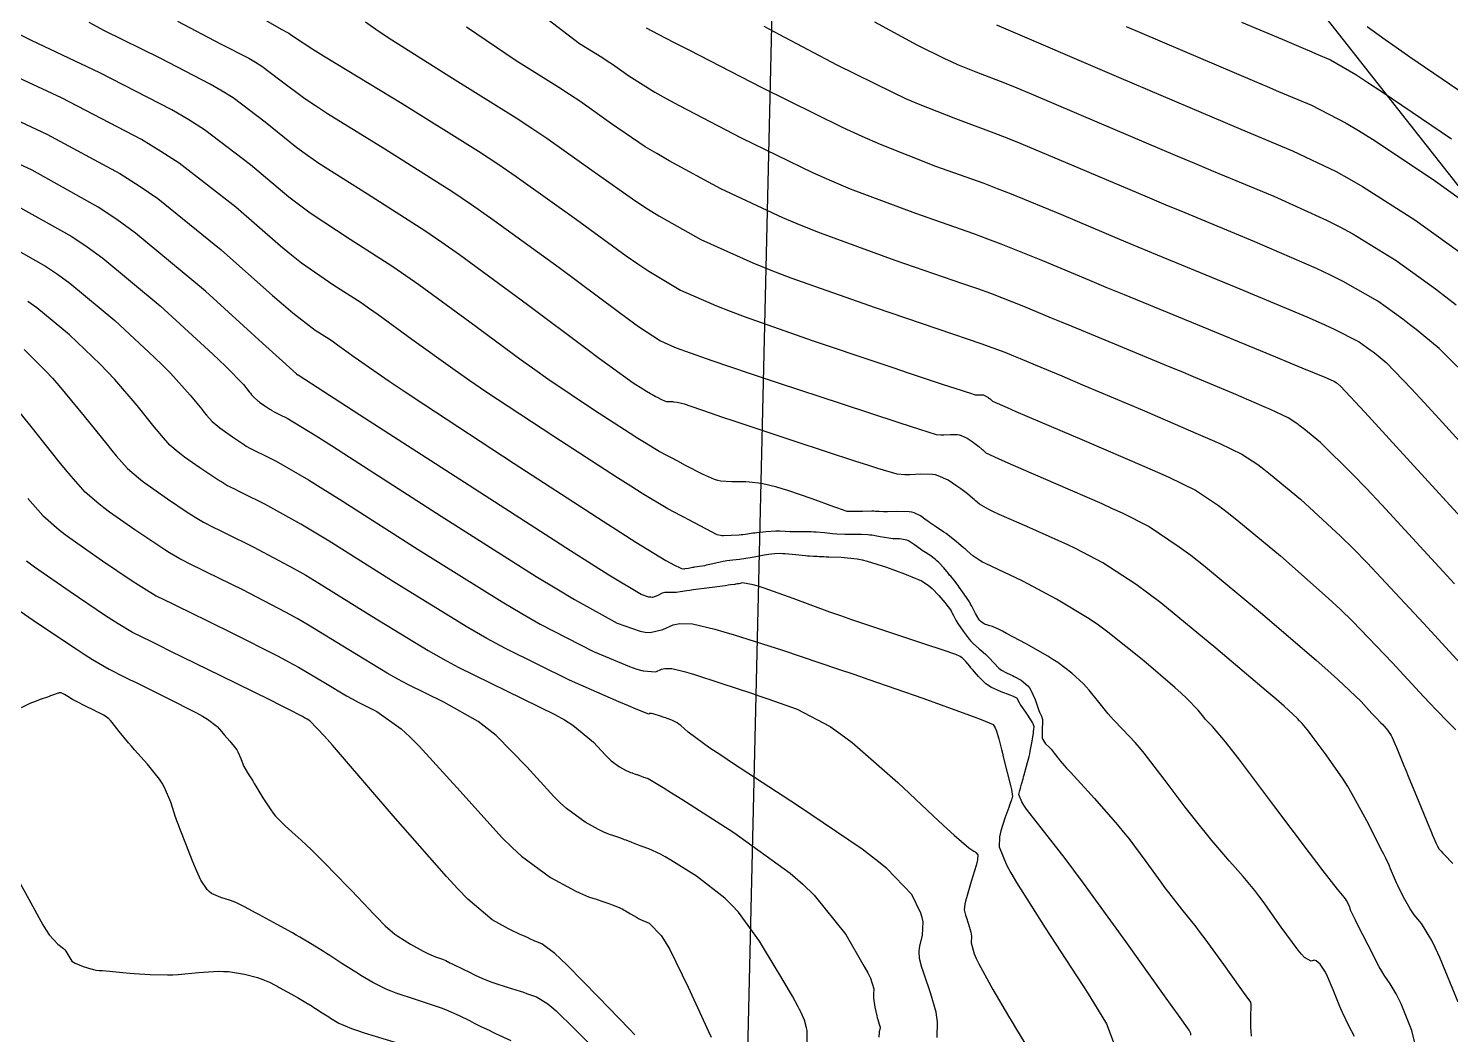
# Model space of a CAD drawing. Header units: metres. Extents: x 837117 to 838479, y 1189012 to 1191015.
# Drawn here: x 837704.5 to 837786.1, y 1189742.1 to 1189799.8 of the extents above; entities that cross this region are included whole.
import ezdxf

# ---------------------------------------------------------------- set-up
doc = ezdxf.new("R2010")
doc.units = ezdxf.units.M
doc.header["$LTSCALE"] = 0.3
for name, color, linetype in [('CORREDORVIA', 70, 'Continuous'), ('COTAS 10', 1, 'Continuous'), ('COTAS INT', 252, 'Continuous'), ('VIA2', 121, 'Continuous')]:
    doc.layers.add(name, color=color, linetype=linetype)

msp = doc.modelspace()

# ---------------------------------------------------------------- linework, layer by layer
at = {"layer": 'CORREDORVIA'}
msp.add_lwpolyline([(837910.676, 1191000.965), (838157.033, 1190996.193), (838237.174, 1190821.339), (838237.001, 1190602.875), (838240.031, 1190437.198), (838223.537, 1190366.272), (838212.196, 1190288.92), (838221.396, 1189997.878), (837954.545, 1189509.173), (837751.159, 1189231.384), (837593.191, 1189234.399), (837744.487, 1189686.609), (837750.277, 1189933.973), (837723.624, 1190051.525), (837726.092, 1190134.48), (837885.383, 1190229.429), (837983.184, 1190344.12), (837817.554, 1190502.187), (837798.033, 1190660.17), (837963.574, 1190795.982)], close=True, dxfattribs=at)
at = {"layer": 'COTAS 10'}
for points in [[(837760.018, 1189800.008), (837767.022, 1189797.004), (837771.882, 1189794.929), (837773.011, 1189794.45), (837774.046, 1189794.013), (837777.004, 1189792.78), (837779.506, 1189791.585), (837780.253, 1189791.173), (837781.024, 1189790.724), (837784.007, 1189788.809), (837787.065, 1189786.617)], [(837784.321, 1189740.383), (837783.852, 1189742.331), (837783.225, 1189743.851), (837783.083, 1189744.164), (837782.954, 1189744.43), (837782.605, 1189745.002), (837782.251, 1189745.503), (837782.12, 1189745.725), (837781.976, 1189745.982), (837781.334, 1189747.212), (837780.736, 1189748.406), (837780.619, 1189748.642), (837780.524, 1189748.836), (837780.353, 1189749.191), (837780.313, 1189749.295), (837780.3, 1189749.33), (837780.287, 1189749.368), (837780.23, 1189749.527), (837780.094, 1189749.772), (837780.03, 1189749.864), (837779.955, 1189749.966), (837779.589, 1189750.423), (837778.762, 1189751.479), (837778.395, 1189751.959), (837777.969, 1189752.521), (837775.933, 1189755.23), (837773.918, 1189757.896), (837773.506, 1189758.43), (837773.156, 1189758.877), (837772.417, 1189759.754), (837772.09, 1189760.081), (837772.001, 1189760.181), (837771.912, 1189760.284), (837771.596, 1189760.688), (837770.927, 1189761.385), (837770.616, 1189761.673), (837770.251, 1189762.002), (837768.48, 1189763.533), (837766.419, 1189765.17), (837765.872, 1189765.565), (837765.334, 1189765.936), (837763.475, 1189767.069), (837761.869, 1189767.918), (837761.49, 1189768.111), (837761.14, 1189768.285), (837760.116, 1189768.761), (837759.386, 1189769.098), (837759.221, 1189769.185), (837759.072, 1189769.269), (837758.669, 1189769.55), (837758.341, 1189769.835), (837758.239, 1189769.922), (837758.132, 1189770.013), (837757.706, 1189770.369), (837757.255, 1189770.727), (837757.133, 1189770.818), (837757.012, 1189770.907), (837756.583, 1189771.198), (837756.186, 1189771.459), (837756.085, 1189771.529), (837755.989, 1189771.597), (837755.673, 1189771.834), (837755.297, 1189772.012), (837755.163, 1189772.044), (837755.016, 1189772.068), (837754.375, 1189772.088), (837753.769, 1189772.069), (837753.644, 1189772.067), (837753.537, 1189772.067), (837753.305, 1189772.08), (837753.09, 1189772.097), (837752.994, 1189772.099), (837752.882, 1189772.1), (837752.345, 1189772.097), (837751.828, 1189772.088), (837751.729, 1189772.087), (837751.648, 1189772.086), (837751.516, 1189772.084), (837751.502, 1189772.085), (837751.496, 1189772.085), (837751.49, 1189772.086), (837751.459, 1189772.089), (837751.128, 1189772.203), (837750.932, 1189772.274), (837750.692, 1189772.361), (837749.447, 1189772.816), (837748.066, 1189773.293), (837747.739, 1189773.394), (837747.436, 1189773.482), (837746.543, 1189773.687), (837745.835, 1189773.773), (837745.649, 1189773.785), (837745.467, 1189773.793), (837744.844, 1189773.782), (837744.223, 1189773.824), (837744.042, 1189773.865), (837743.857, 1189773.919), (837743.158, 1189774.221), (837742.193, 1189774.736), (837741.743, 1189774.976), (837741.346, 1189775.187), (837741.232, 1189775.247), (837741.116, 1189775.308), (837740.68, 1189775.537), (837739.83, 1189776.045), (837739.453, 1189776.282), (837739.014, 1189776.562), (837736.914, 1189777.918), (837734.303, 1189779.682), (837733.541, 1189780.218), (837732.763, 1189780.774), (837729.812, 1189782.953), (837726.899, 1189785.086), (837726.144, 1189785.613), (837725.411, 1189786.113), (837722.953, 1189787.689), (837720.67, 1189789.196), (837720.049, 1189789.653), (837719.432, 1189790.126), (837717.242, 1189791.978), (837714.602, 1189793.98), (837713.702, 1189794.547), (837712.727, 1189795.121), (837708.596, 1189797.242), (837704.679, 1189799.105), (837703.841, 1189799.516)], [(837786.293, 1189767.939), (837782.116, 1189772.478), (837781.224, 1189773.424), (837780.448, 1189774.234), (837778.604, 1189776.039), (837777.656, 1189776.821), (837777.445, 1189776.986), (837777.256, 1189777.129), (837776.759, 1189777.464), (837776.062, 1189777.792), (837775.747, 1189777.932), (837775.379, 1189778.094), (837773.611, 1189778.853), (837771.318, 1189779.819), (837770.62, 1189780.11), (837769.894, 1189780.412), (837767.043, 1189781.587), (837764.363, 1189782.691), (837763.745, 1189782.948), (837763.18, 1189783.183), (837761.587, 1189783.855), (837759.701, 1189784.583), (837758.951, 1189784.853), (837758.103, 1189785.153), (837754.219, 1189786.487), (837749.931, 1189788.047), (837748.828, 1189788.491), (837747.762, 1189788.94), (837744.219, 1189790.602), (837741.246, 1189792.204), (837740.54, 1189792.615), (837739.884, 1189793.011), (837737.94, 1189794.324), (837736.12, 1189795.62), (837735.543, 1189796.006), (837734.934, 1189796.404), (837732.47, 1189797.94), (837729.627, 1189799.872)], [(837703.051, 1189787.531), (837705.488, 1189786.163), (837706.179, 1189785.697), (837706.877, 1189785.192), (837709.46, 1189783.051), (837711.723, 1189780.941), (837712.221, 1189780.455), (837712.662, 1189780.013), (837713.789, 1189778.77), (837714.446, 1189777.951), (837714.59, 1189777.775), (837714.719, 1189777.622), (837715.048, 1189777.249), (837715.361, 1189776.976), (837715.479, 1189776.884), (837715.611, 1189776.785), (837716.202, 1189776.37), (837716.776, 1189775.986), (837716.897, 1189775.907), (837717.001, 1189775.84), (837717.242, 1189775.696), (837717.548, 1189775.545), (837717.693, 1189775.473), (837717.865, 1189775.389), (837718.706, 1189774.976), (837720.573, 1189773.897), (837721.391, 1189773.392), (837722.34, 1189772.798), (837726.858, 1189769.909), (837731.667, 1189766.9), (837732.8, 1189766.23), (837733.847, 1189765.631), (837736.909, 1189764.055), (837738.978, 1189763.2), (837739.399, 1189763.054), (837739.753, 1189762.948), (837740.485, 1189762.893), (837740.81, 1189763.045), (837740.909, 1189763.069), (837741.012, 1189763.084), (837741.414, 1189763.075), (837742.105, 1189762.91), (837742.389, 1189762.829), (837742.714, 1189762.731), (837744.222, 1189762.248), (837745.971, 1189761.662), (837746.447, 1189761.5), (837746.92, 1189761.337), (837748.6, 1189760.75), (837750.492, 1189759.748), (837751.099, 1189759.324), (837751.741, 1189758.836), (837754.359, 1189756.546), (837756.72, 1189754.326), (837757.2, 1189753.884), (837757.606, 1189753.516), (837758.444, 1189752.806), (837758.734, 1189752.609), (837758.794, 1189752.563), (837758.846, 1189752.522), (837758.958, 1189752.406), (837758.933, 1189752.113), (837758.897, 1189751.961), (837758.85, 1189751.778), (837758.577, 1189750.859), (837758.299, 1189749.928), (837758.248, 1189749.737), (837758.209, 1189749.576), (837758.164, 1189749.235), (837758.223, 1189749.02), (837758.249, 1189748.938), (837758.279, 1189748.845), (837758.424, 1189748.427), (837758.553, 1189747.969), (837758.574, 1189747.851), (837758.587, 1189747.737), (837758.579, 1189747.355), (837758.737, 1189746.728), (837758.856, 1189746.458), (837759.006, 1189746.147), (837759.818, 1189744.675), (837760.719, 1189743.141), (837760.926, 1189742.791), (837761.114, 1189742.472), (837761.64, 1189741.588)], [(837739.289, 1189742.078), (837738.95, 1189742.427), (837737.206, 1189744.236), (837735.4, 1189746.067), (837735.021, 1189746.429), (837734.695, 1189746.729), (837733.956, 1189747.289), (837733.615, 1189747.423), (837733.539, 1189747.455), (837733.473, 1189747.483), (837733.302, 1189747.563), (837733.134, 1189747.647), (837733.07, 1189747.677), (837732.997, 1189747.71), (837732.67, 1189747.855), (837732.199, 1189748.079), (837732.036, 1189748.162), (837731.858, 1189748.254), (837731.099, 1189748.662), (837729.712, 1189749.861), (837729.139, 1189750.452), (837728.483, 1189751.155), (837725.433, 1189754.629), (837722.519, 1189758.026), (837721.949, 1189758.68), (837721.482, 1189759.21), (837720.653, 1189760.09), (837720.491, 1189760.169), (837720.445, 1189760.194), (837720.399, 1189760.22), (837720.226, 1189760.326), (837719.399, 1189760.754), (837718.94, 1189760.983), (837718.382, 1189761.26), (837715.536, 1189762.662), (837712.634, 1189764.087), (837712.04, 1189764.379), (837711.538, 1189764.626), (837710.482, 1189765.147), (837709.651, 1189765.643), (837709.29, 1189765.875), (837708.873, 1189766.148), (837706.894, 1189767.472), (837704.855, 1189768.905), (837704.399, 1189769.246)]]:
    msp.add_lwpolyline(points, dxfattribs=at)
at = {"layer": 'COTAS INT'}
for points in [[(837786.508, 1189743.938), (837785.449, 1189746.507), (837785.209, 1189747.036), (837784.992, 1189747.486), (837784.401, 1189748.452), (837783.973, 1189748.96), (837783.86, 1189749.121), (837783.748, 1189749.291), (837783.361, 1189749.978), (837783.037, 1189750.638), (837782.964, 1189750.79), (837782.899, 1189750.93), (837782.728, 1189751.327), (837782.625, 1189751.589), (837782.604, 1189751.644), (837782.586, 1189751.691), (837782.545, 1189751.798), (837782.35, 1189752.197), (837782.234, 1189752.428), (837782.091, 1189752.711), (837781.352, 1189754.169), (837780.426, 1189755.871), (837780.165, 1189756.308), (837779.903, 1189756.73), (837778.939, 1189758.131), (837778.134, 1189759.199), (837777.971, 1189759.411), (837777.834, 1189759.587), (837777.558, 1189759.921), (837777.453, 1189760.026), (837777.424, 1189760.058), (837777.396, 1189760.091), (837777.293, 1189760.221), (837776.514, 1189760.924), (837776.058, 1189761.317), (837775.498, 1189761.798), (837772.609, 1189764.253), (837769.446, 1189766.841), (837768.712, 1189767.404), (837768.041, 1189767.902), (837766.132, 1189769.148), (837764.546, 1189769.962), (837764.079, 1189770.187), (837763.599, 1189770.412), (837761.764, 1189771.226), (837760.181, 1189771.918), (837759.861, 1189772.066), (837759.592, 1189772.195), (837759.046, 1189772.506), (837758.81, 1189772.711), (837758.737, 1189772.773), (837758.661, 1189772.838), (837758.355, 1189773.094), (837757.986, 1189773.379), (837757.87, 1189773.463), (837757.748, 1189773.549), (837757.253, 1189773.876), (837756.687, 1189774.139), (837756.519, 1189774.183), (837756.346, 1189774.216), (837755.681, 1189774.233), (837755.05, 1189774.195), (837754.9, 1189774.193), (837754.759, 1189774.195), (837754.337, 1189774.232), (837753.222, 1189774.556), (837752.645, 1189774.739), (837751.951, 1189774.963), (837748.474, 1189776.106), (837744.982, 1189777.268), (837744.278, 1189777.503), (837743.689, 1189777.701), (837742.512, 1189778.104), (837742.127, 1189778.238), (837742.037, 1189778.266), (837741.954, 1189778.29), (837741.714, 1189778.346), (837741.529, 1189778.368), (837741.48, 1189778.372), (837741.432, 1189778.374), (837741.269, 1189778.371), (837741.106, 1189778.382), (837741.059, 1189778.393), (837741.011, 1189778.407), (837740.827, 1189778.486), (837740.575, 1189778.621), (837740.457, 1189778.684), (837740.353, 1189778.739), (837740.323, 1189778.755), (837740.292, 1189778.771), (837740.178, 1189778.831), (837739.956, 1189778.964), (837739.857, 1189779.026), (837739.742, 1189779.099), (837739.192, 1189779.455), (837737.863, 1189780.404), (837737.257, 1189780.851), (837736.548, 1189781.379), (837733.127, 1189783.95), (837729.23, 1189786.804), (837728.22, 1189787.509), (837727.239, 1189788.178), (837723.95, 1189790.286), (837721.168, 1189792.056), (837720.508, 1189792.512), (837719.895, 1189792.952), (837718.08, 1189794.416), (837716.243, 1189795.81), (837715.616, 1189796.205), (837714.938, 1189796.604), (837712.062, 1189798.08), (837708.87, 1189799.661), (837707.993, 1189800.126)], [(837713.061, 1189800.216), (837715.528, 1189798.919), (837717.148, 1189798.087), (837717.53, 1189797.862), (837717.884, 1189797.639), (837718.919, 1189796.855), (837720.358, 1189795.778), (837720.967, 1189795.371), (837721.666, 1189794.916), (837724.948, 1189792.884), (837728.838, 1189790.416), (837729.921, 1189789.688), (837731.007, 1189788.94), (837734.948, 1189786.077), (837738.244, 1189783.614), (837738.924, 1189783.118), (837739.502, 1189782.703), (837740.747, 1189781.876), (837741.556, 1189781.52), (837741.859, 1189781.402), (837742.197, 1189781.275), (837743.705, 1189780.747), (837745.894, 1189780.012), (837747.499, 1189779.477), (837751.107, 1189778.277), (837754.418, 1189777.185), (837755.068, 1189776.973), (837755.603, 1189776.801), (837756.571, 1189776.507), (837756.827, 1189776.485), (837756.912, 1189776.484), (837757.003, 1189776.485), (837757.385, 1189776.508), (837757.787, 1189776.498), (837757.892, 1189776.478), (837757.994, 1189776.451), (837758.337, 1189776.292), (837758.636, 1189776.094), (837758.71, 1189776.042), (837758.781, 1189775.991), (837759.004, 1189775.818), (837759.189, 1189775.663), (837759.235, 1189775.624), (837759.28, 1189775.586), (837759.422, 1189775.462), (837760.112, 1189775.121), (837760.502, 1189774.947), (837760.977, 1189774.737), (837763.411, 1189773.692), (837766.057, 1189772.539), (837766.667, 1189772.263), (837767.223, 1189772.005), (837768.788, 1189771.227), (837770.508, 1189770.071), (837771.161, 1189769.575), (837771.892, 1189769.002), (837775.171, 1189766.3), (837778.356, 1189763.568), (837779.027, 1189762.977), (837779.607, 1189762.458), (837780.937, 1189761.182), (837781.554, 1189760.509), (837781.683, 1189760.37), (837781.795, 1189760.252), (837782.047, 1189759.995), (837782.191, 1189759.851), (837782.234, 1189759.805), (837782.279, 1189759.755), (837782.452, 1189759.549), (837782.65, 1189759.238), (837782.711, 1189759.122), (837782.774, 1189758.993), (837783.022, 1189758.421), (837783.369, 1189757.563), (837783.495, 1189757.255), (837783.633, 1189756.916), (837784.239, 1189755.435), (837784.811, 1189754.046), (837784.929, 1189753.765), (837785.028, 1189753.529), (837785.238, 1189753.051), (837785.314, 1189752.9), (837785.329, 1189752.869), (837785.342, 1189752.844), (837785.365, 1189752.795), (837785.372, 1189752.778), (837785.375, 1189752.772), (837785.378, 1189752.767), (837785.389, 1189752.743), (837785.521, 1189752.599), (837785.599, 1189752.517), (837785.696, 1189752.416), (837786.197, 1189751.901)], [(837717.251, 1189800.772), (837718.995, 1189799.757), (837719.359, 1189799.57), (837719.445, 1189799.519), (837719.524, 1189799.469), (837719.757, 1189799.293), (837720.822, 1189798.603), (837721.426, 1189798.23), (837722.163, 1189797.777), (837725.945, 1189795.481), (837730.311, 1189792.75), (837731.418, 1189792.022), (837732.48, 1189791.307), (837735.945, 1189788.826), (837738.791, 1189786.746), (837739.462, 1189786.284), (837740.083, 1189785.87), (837741.904, 1189784.785), (837743.968, 1189783.878), (837744.742, 1189783.576), (837745.604, 1189783.253), (837749.45, 1189781.904), (837753.281, 1189780.613), (837754.133, 1189780.326), (837754.896, 1189780.07), (837756.901, 1189779.4), (837758.054, 1189779.019), (837758.281, 1189778.945), (837758.467, 1189778.885), (837758.805, 1189778.783), (837758.894, 1189778.775), (837758.924, 1189778.774), (837758.955, 1189778.775), (837759.088, 1189778.783), (837759.229, 1189778.779), (837759.265, 1189778.772), (837759.301, 1189778.763), (837759.42, 1189778.708), (837759.525, 1189778.639), (837759.55, 1189778.62), (837759.575, 1189778.603), (837759.653, 1189778.542), (837759.717, 1189778.488), (837759.749, 1189778.462), (837759.799, 1189778.418), (837760.632, 1189778.048), (837761.142, 1189777.828), (837761.773, 1189777.557), (837765.058, 1189776.157), (837768.516, 1189774.667), (837769.255, 1189774.339), (837769.901, 1189774.048), (837771.445, 1189773.306), (837772.757, 1189772.424), (837773.256, 1189772.045), (837773.813, 1189771.608), (837776.316, 1189769.546), (837779.054, 1189767.123), (837779.76, 1189766.459), (837780.443, 1189765.798), (837782.723, 1189763.435), (837784.514, 1189761.48), (837784.89, 1189761.076), (837785.213, 1189760.732), (837785.946, 1189759.985), (837786.365, 1189759.568)], [(837723.842, 1189800.167), (837724.557, 1189799.665), (837725.347, 1189799.132), (837728.823, 1189796.943), (837732.48, 1189794.663), (837733.384, 1189794.072), (837734.241, 1189793.499), (837736.943, 1189791.575), (837739.338, 1189789.879), (837740.001, 1189789.449), (837740.664, 1189789.037), (837743.061, 1189787.694), (837746.053, 1189786.345), (837747.092, 1189785.93), (837748.222, 1189785.497), (837753.061, 1189783.781), (837757.509, 1189782.273), (837758.391, 1189781.971), (837759.123, 1189781.719), (837760.504, 1189781.224), (837761.009, 1189781.01), (837761.189, 1189780.936), (837761.385, 1189780.854), (837762.236, 1189780.504), (837763.762, 1189779.867), (837764.384, 1189779.604), (837765.093, 1189779.305), (837768.374, 1189777.913), (837771.592, 1189776.531), (837772.261, 1189776.238), (837772.834, 1189775.983), (837774.102, 1189775.385), (837775.006, 1189774.777), (837775.35, 1189774.516), (837775.735, 1189774.215), (837777.46, 1189772.793), (837779.751, 1189770.679), (837780.492, 1189769.941), (837781.279, 1189769.138), (837784.508, 1189765.687), (837787.474, 1189762.45)], [(837733.908, 1189800.612), (837736.116, 1189798.938), (837737.387, 1189798.145), (837737.701, 1189797.94), (837737.999, 1189797.741), (837738.938, 1189797.073), (837740.431, 1189796.144), (837741.078, 1189795.781), (837741.827, 1189795.372), (837745.376, 1189793.511), (837749.471, 1189791.534), (837750.564, 1189791.052), (837751.64, 1189790.598), (837755.376, 1189789.192), (837758.698, 1189788.034), (837759.512, 1189787.735), (837760.28, 1189787.447), (837762.671, 1189786.486), (837765.351, 1189785.356), (837766.301, 1189784.96), (837767.342, 1189784.528), (837771.851, 1189782.671), (837776.026, 1189780.957), (837776.855, 1189780.616), (837777.543, 1189780.333), (837778.848, 1189779.793), (837779.167, 1189779.656), (837779.233, 1189779.627), (837779.29, 1189779.602), (837779.416, 1189779.543), (837779.505, 1189779.482), (837779.539, 1189779.457), (837779.577, 1189779.427), (837779.748, 1189779.286), (837781.146, 1189777.79), (837781.957, 1189776.906), (837782.952, 1189775.818), (837788.079, 1189770.192)], [(837753.026, 1189800.179), (837755.452, 1189798.848), (837757.043, 1189798.063), (837757.424, 1189797.888), (837757.779, 1189797.729), (837758.848, 1189797.308), (837760.482, 1189796.674), (837761.192, 1189796.382), (837762.015, 1189796.039), (837765.921, 1189794.381), (837770.275, 1189792.525), (837771.381, 1189792.058), (837772.444, 1189791.612), (837775.921, 1189790.168), (837778.942, 1189788.805), (837779.717, 1189788.409), (837780.466, 1189788.005), (837782.947, 1189786.478), (837785.196, 1189784.866), (837785.798, 1189784.408), (837786.391, 1189783.945)], [(837774.082, 1189800.162), (837776.409, 1189799.171), (837777.754, 1189798.597), (837778.066, 1189798.465), (837778.353, 1189798.344), (837779.171, 1189798.002), (837780.633, 1189797.145), (837781.325, 1189796.699), (837782.141, 1189796.162), (837786.127, 1189793.47)], [(837739.935, 1189799.821), (837740.978, 1189799.276), (837741.617, 1189798.946), (837742.409, 1189798.539), (837746.534, 1189796.42), (837751.18, 1189794.129), (837752.3, 1189793.613), (837753.349, 1189793.148), (837756.534, 1189791.897), (837759.292, 1189790.914), (837760.072, 1189790.618), (837760.858, 1189790.311), (837763.754, 1189789.118), (837767.076, 1189787.711), (837768.131, 1189787.27), (837769.245, 1189786.806), (837773.754, 1189784.946), (837777.815, 1189783.245), (837778.645, 1189782.883), (837779.348, 1189782.567), (837780.827, 1189781.818), (837781.458, 1189781.365), (837781.627, 1189781.237), (837781.793, 1189781.107), (837782.373, 1189780.626), (837783.831, 1189779.118), (837784.551, 1189778.341), (837785.408, 1189777.408), (837789.647, 1189772.738)], [(837787.47, 1189779.398), (837785.415, 1189781.428), (837784.092, 1189782.526), (837783.713, 1189782.823), (837783.327, 1189783.116), (837781.887, 1189784.148), (837779.907, 1189785.286), (837779.181, 1189785.646), (837778.378, 1189786.025), (837774.837, 1189787.557), (837770.844, 1189789.209), (837769.756, 1189789.664), (837768.676, 1189790.118), (837764.837, 1189791.749), (837761.437, 1189793.175), (837760.632, 1189793.5), (837759.887, 1189793.794), (837757.691, 1189794.603), (837755.547, 1189795.448), (837754.834, 1189795.764), (837754.07, 1189796.117), (837750.882, 1189797.691), (837747.559, 1189799.438), (837746.709, 1189799.899)], [(837767.464, 1189799.905), (837768.351, 1189799.527), (837771.716, 1189798.088), (837774.818, 1189796.763), (837775.539, 1189796.457), (837776.2, 1189796.178), (837778.088, 1189795.391), (837780.069, 1189794.365), (837780.789, 1189793.936), (837781.583, 1189793.443), (837785.067, 1189791.139), (837788.935, 1189788.367)], [(837781.285, 1189799.905), (837782.312, 1189799.161), (837782.948, 1189798.718), (837783.736, 1189798.172), (837787.851, 1189795.346)], [(837780.548, 1189741.987), (837780.237, 1189742.591), (837779.875, 1189743.351), (837779.776, 1189743.572), (837779.678, 1189743.798), (837779.33, 1189744.65), (837779.008, 1189745.412), (837778.926, 1189745.582), (837778.847, 1189745.733), (837778.59, 1189746.127), (837778.365, 1189746.322), (837778.307, 1189746.346), (837778.251, 1189746.359), (837778.064, 1189746.298), (837777.695, 1189746.511), (837777.525, 1189746.695), (837777.324, 1189746.934), (837776.353, 1189748.251), (837775.309, 1189749.713), (837775.062, 1189750.043), (837774.835, 1189750.342), (837774.166, 1189751.151), (837773.559, 1189751.834), (837773.37, 1189752.051), (837773.171, 1189752.282), (837772.377, 1189753.22), (837771.436, 1189754.379), (837771.145, 1189754.749), (837770.841, 1189755.14), (837769.633, 1189756.731), (837768.484, 1189758.222), (837768.217, 1189758.55), (837767.973, 1189758.841), (837767.275, 1189759.588), (837766.728, 1189760.136), (837766.578, 1189760.303), (837766.429, 1189760.476), (837765.898, 1189761.154), (837765.34, 1189761.846), (837765.175, 1189762.028), (837765.005, 1189762.205), (837764.351, 1189762.812), (837763.533, 1189763.423), (837763.259, 1189763.603), (837762.964, 1189763.788), (837761.729, 1189764.497), (837760.599, 1189765.1), (837760.371, 1189765.218), (837760.18, 1189765.315), (837759.794, 1189765.491), (837759.635, 1189765.536), (837759.587, 1189765.551), (837759.536, 1189765.567), (837759.338, 1189765.634), (837759.131, 1189765.772), (837759.075, 1189765.834), (837759.02, 1189765.905), (837758.825, 1189766.244), (837758.61, 1189766.659), (837758.542, 1189766.778), (837758.469, 1189766.898), (837758.176, 1189767.346), (837757.891, 1189767.75), (837757.823, 1189767.842), (837757.761, 1189767.926), (837757.577, 1189768.16), (837757.398, 1189768.374), (837757.338, 1189768.446), (837757.274, 1189768.524), (837757.004, 1189768.85), (837756.699, 1189769.182), (837756.612, 1189769.263), (837756.523, 1189769.339), (837756.194, 1189769.576), (837755.856, 1189769.795), (837755.762, 1189769.86), (837755.668, 1189769.927), (837755.326, 1189770.185), (837754.984, 1189770.401), (837754.89, 1189770.441), (837754.796, 1189770.472), (837754.458, 1189770.514), (837754.086, 1189770.524), (837753.969, 1189770.536), (837753.847, 1189770.551), (837753.36, 1189770.636), (837752.876, 1189770.722), (837752.756, 1189770.738), (837752.643, 1189770.751), (837752.282, 1189770.768), (837751.94, 1189770.766), (837751.837, 1189770.767), (837751.73, 1189770.768), (837751.317, 1189770.776), (837750.875, 1189770.795), (837750.625, 1189770.813), (837750.162, 1189770.859), (837749.681, 1189770.901), (837749.543, 1189770.908), (837749.404, 1189770.914), (837748.884, 1189770.921), (837748.412, 1189770.923), (837748.302, 1189770.925), (837748.201, 1189770.928), (837747.913, 1189770.947), (837747.607, 1189770.958), (837747.495, 1189770.955), (837747.371, 1189770.951), (837746.824, 1189770.916), (837746.28, 1189770.867), (837746.157, 1189770.854), (837746.047, 1189770.841), (837745.75, 1189770.797), (837745.473, 1189770.757), (837745.375, 1189770.747), (837745.269, 1189770.737), (837744.809, 1189770.707), (837744.371, 1189770.696), (837744.279, 1189770.699), (837744.199, 1189770.704), (837744.014, 1189770.743), (837743.029, 1189771.268), (837742.339, 1189771.634), (837742.141, 1189771.739), (837741.939, 1189771.846), (837741.182, 1189772.244), (837739.705, 1189773.126), (837739.049, 1189773.539), (837738.286, 1189774.024), (837734.637, 1189776.382), (837730.743, 1189778.961), (837729.826, 1189779.584), (837728.978, 1189780.169), (837726.497, 1189781.955), (837724.568, 1189783.368), (837724.068, 1189783.717), (837723.583, 1189784.048), (837721.955, 1189785.091), (837720.172, 1189786.336), (837719.59, 1189786.794), (837718.969, 1189787.301), (837716.404, 1189789.54), (837713.157, 1189792.058), (837712.106, 1189792.741), (837710.989, 1189793.417), (837706.404, 1189795.807), (837702.321, 1189797.714)], [(837701.909, 1189795.435), (837705.566, 1189793.738), (837709.751, 1189791.479), (837710.849, 1189790.776), (837711.92, 1189790.04), (837715.566, 1189787.102), (837718.505, 1189784.475), (837719.131, 1189783.935), (837719.675, 1189783.476), (837720.958, 1189782.494), (837721.755, 1189781.982), (837721.993, 1189781.82), (837722.237, 1189781.649), (837723.182, 1189780.958), (837725.193, 1189779.564), (837726.11, 1189778.951), (837727.183, 1189778.239), (837732.359, 1189774.846), (837737.461, 1189771.537), (837738.487, 1189770.878), (837739.346, 1189770.33), (837741.053, 1189769.281), (837741.566, 1189769.016), (837741.673, 1189768.962), (837741.764, 1189768.917), (837741.965, 1189768.827), (837742.087, 1189768.809), (837742.129, 1189768.809), (837742.175, 1189768.812), (837742.367, 1189768.844), (837742.593, 1189768.889), (837742.66, 1189768.901), (837742.728, 1189768.912), (837742.988, 1189768.949), (837743.296, 1189769), (837743.394, 1189769.02), (837743.498, 1189769.042), (837743.92, 1189769.142), (837744.35, 1189769.239), (837744.458, 1189769.259), (837744.563, 1189769.276), (837744.902, 1189769.311), (837745.277, 1189769.35), (837745.405, 1189769.368), (837745.542, 1189769.39), (837746.121, 1189769.496), (837746.693, 1189769.603), (837746.826, 1189769.626), (837746.948, 1189769.645), (837747.294, 1189769.688), (837747.645, 1189769.691), (837747.77, 1189769.685), (837747.907, 1189769.677), (837748.502, 1189769.622), (837749.07, 1189769.563), (837749.19, 1189769.552), (837749.294, 1189769.543), (837749.535, 1189769.53), (837749.669, 1189769.528), (837749.704, 1189769.527), (837749.74, 1189769.525), (837749.863, 1189769.514), (837750.129, 1189769.499), (837750.254, 1189769.494), (837750.401, 1189769.489), (837751.118, 1189769.468), (837752.042, 1189769.366), (837752.32, 1189769.31), (837752.606, 1189769.242), (837753.72, 1189768.892), (837754.742, 1189768.51), (837754.971, 1189768.421), (837755.176, 1189768.339), (837755.722, 1189768.103), (837756.114, 1189767.859), (837756.223, 1189767.773), (837756.331, 1189767.678), (837756.722, 1189767.269), (837757.053, 1189766.873), (837757.123, 1189766.786), (837757.184, 1189766.71), (837757.329, 1189766.521), (837757.416, 1189766.384), (837757.44, 1189766.341), (837757.465, 1189766.296), (837757.555, 1189766.115), (837757.696, 1189765.86), (837757.753, 1189765.769), (837757.816, 1189765.668), (837758.11, 1189765.228), (837758.46, 1189764.768), (837758.56, 1189764.654), (837758.661, 1189764.546), (837759.034, 1189764.205), (837759.397, 1189763.897), (837759.49, 1189763.809), (837759.58, 1189763.721), (837759.882, 1189763.395), (837760.158, 1189763.11), (837760.233, 1189763.048), (837760.307, 1189762.992), (837760.565, 1189762.853), (837760.852, 1189762.729), (837760.944, 1189762.684), (837761.041, 1189762.634), (837761.437, 1189762.413), (837761.822, 1189762.09), (837761.913, 1189761.976), (837761.996, 1189761.85), (837762.239, 1189761.304), (837762.415, 1189760.783), (837762.457, 1189760.672), (837762.494, 1189760.576), (837762.604, 1189760.352), (837762.662, 1189760.159), (837762.668, 1189760.083), (837762.67, 1189759.998), (837762.639, 1189759.607), (837762.635, 1189759.202), (837762.653, 1189759.108), (837762.679, 1189759.021), (837762.844, 1189758.769), (837763.052, 1189758.564), (837763.106, 1189758.506), (837763.159, 1189758.448), (837763.333, 1189758.232), (837763.486, 1189758.031), (837763.525, 1189757.981), (837763.562, 1189757.934), (837763.681, 1189757.788), (837764.048, 1189757.377), (837764.241, 1189757.164), (837764.474, 1189756.907), (837765.645, 1189755.621), (837766.967, 1189754.114), (837767.294, 1189753.717), (837767.606, 1189753.33), (837768.593, 1189752.008), (837769.443, 1189750.822), (837769.667, 1189750.521), (837769.886, 1189750.231), (837770.64, 1189749.282), (837771.449, 1189748.263), (837771.704, 1189747.929), (837771.971, 1189747.573), (837773.046, 1189746.098), (837773.987, 1189744.783), (837774.171, 1189744.527), (837774.321, 1189744.318), (837774.584, 1189743.954), (837774.611, 1189743.806), (837774.613, 1189743.732), (837774.611, 1189743.645), (837774.585, 1189743.214), (837774.586, 1189742.52), (837774.602, 1189742.268), (837774.625, 1189741.989)], [(837771.171, 1189742.062), (837771.16, 1189742.141), (837771.082, 1189742.344), (837770.459, 1189743.206), (837770.103, 1189743.701), (837769.668, 1189744.308), (837767.437, 1189747.425), (837765.019, 1189750.764), (837764.467, 1189751.51), (837763.966, 1189752.18), (837762.58, 1189753.955), (837761.743, 1189755.021), (837761.589, 1189755.244), (837761.468, 1189755.435), (837761.311, 1189755.862), (837761.372, 1189756.087), (837761.406, 1189756.215), (837761.466, 1189756.453), (837761.547, 1189756.757), (837761.576, 1189756.863), (837761.608, 1189756.978), (837761.749, 1189757.473), (837761.895, 1189758.034), (837761.93, 1189758.191), (837761.964, 1189758.348), (837762.066, 1189758.922), (837762.138, 1189759.399), (837762.153, 1189759.496), (837762.165, 1189759.578), (837762.19, 1189759.747), (837762.126, 1189759.907), (837762.083, 1189759.983), (837762.029, 1189760.073), (837761.74, 1189760.514), (837761.444, 1189760.955), (837761.386, 1189761.045), (837761.338, 1189761.122), (837761.249, 1189761.283), (837761.221, 1189761.346), (837761.211, 1189761.36), (837761.201, 1189761.373), (837761.156, 1189761.41), (837760.993, 1189761.479), (837760.907, 1189761.512), (837760.804, 1189761.552), (837760.286, 1189761.744), (837759.703, 1189762.02), (837759.558, 1189762.111), (837759.421, 1189762.209), (837758.988, 1189762.619), (837758.643, 1189763.026), (837758.562, 1189763.123), (837758.487, 1189763.212), (837758.269, 1189763.478), (837758.072, 1189763.675), (837758.011, 1189763.721), (837757.946, 1189763.763), (837757.689, 1189763.885), (837756.975, 1189764.127), (837756.623, 1189764.244), (837756.204, 1189764.383), (837754.134, 1189765.069), (837751.724, 1189765.884), (837751.091, 1189766.104), (837750.473, 1189766.322), (837748.362, 1189767.092), (837746.691, 1189767.688), (837746.35, 1189767.798), (837746.061, 1189767.883), (837745.457, 1189767.989), (837745.243, 1189767.947), (837745.2, 1189767.939), (837745.164, 1189767.932), (837745.095, 1189767.921), (837745.069, 1189767.919), (837745.062, 1189767.917), (837745.054, 1189767.916), (837745.022, 1189767.909), (837744.778, 1189767.874), (837744.636, 1189767.855), (837744.462, 1189767.832), (837743.566, 1189767.717), (837742.636, 1189767.594), (837742.441, 1189767.566), (837742.272, 1189767.541), (837741.889, 1189767.477), (837741.668, 1189767.445), (837741.603, 1189767.441), (837741.535, 1189767.439), (837741.273, 1189767.45), (837741.001, 1189767.437), (837740.928, 1189767.419), (837740.855, 1189767.396), (837740.595, 1189767.262), (837740.294, 1189767.165), (837740.195, 1189767.166), (837740.089, 1189767.178), (837739.646, 1189767.319), (837737.795, 1189768.436), (837736.801, 1189769.063), (837735.598, 1189769.829), (837729.512, 1189773.743), (837723.517, 1189777.616), (837722.372, 1189778.356), (837721.449, 1189778.951), (837719.975, 1189779.901), (837719.958, 1189779.91), (837719.955, 1189779.911), (837719.952, 1189779.913), (837719.946, 1189779.916), (837719.941, 1189779.918), (837719.939, 1189779.92), (837719.937, 1189779.921), (837719.926, 1189779.929), (837719.911, 1189779.939), (837719.909, 1189779.941), (837719.903, 1189779.946), (837719.896, 1189779.953), (837719.894, 1189779.956), (837719.891, 1189779.96), (837719.878, 1189779.976), (837719.069, 1189780.716), (837717.936, 1189781.746), (837714.657, 1189784.728), (837710.656, 1189788.045), (837709.574, 1189788.827), (837708.503, 1189789.55), (837704.728, 1189791.669), (837701.497, 1189793.156)], [(837703.889, 1189789.6), (837706.995, 1189787.857), (837707.876, 1189787.262), (837708.767, 1189786.618), (837712.058, 1189783.889), (837714.83, 1189781.344), (837715.392, 1189780.816), (837715.865, 1189780.364), (837716.834, 1189779.373), (837717.168, 1189778.956), (837717.242, 1189778.866), (837717.307, 1189778.787), (837717.475, 1189778.598), (837717.635, 1189778.458), (837717.695, 1189778.411), (837717.763, 1189778.361), (837718.064, 1189778.149), (837718.356, 1189777.954), (837718.418, 1189777.913), (837718.471, 1189777.879), (837718.594, 1189777.806), (837718.75, 1189777.729), (837718.824, 1189777.692), (837718.912, 1189777.649), (837719.341, 1189777.439), (837721.011, 1189776.424), (837721.881, 1189775.874), (837722.929, 1189775.207), (837728.185, 1189771.826), (837733.633, 1189768.364), (837734.801, 1189767.647), (837735.821, 1189767.033), (837738.277, 1189765.687), (837739.587, 1189765.225), (837739.884, 1189765.169), (837740.154, 1189765.144), (837740.89, 1189765.314), (837741.488, 1189765.593), (837741.67, 1189765.636), (837741.859, 1189765.665), (837742.598, 1189765.647), (837743.867, 1189765.346), (837744.389, 1189765.196), (837744.985, 1189765.017), (837747.755, 1189764.129), (837750.968, 1189763.053), (837751.843, 1189762.754), (837752.712, 1189762.456), (837755.798, 1189761.378), (837758.269, 1189760.489), (837758.75, 1189760.31), (837759.143, 1189760.161), (837759.83, 1189759.864), (837759.947, 1189759.675), (837759.981, 1189759.593), (837760.016, 1189759.499), (837760.149, 1189759.055), (837760.308, 1189758.438), (837760.36, 1189758.235), (837760.415, 1189758.018), (837760.643, 1189757.119), (837760.84, 1189756.306), (837760.876, 1189756.144), (837760.904, 1189756.009), (837760.936, 1189755.748), (837760.915, 1189755.667), (837760.91, 1189755.645), (837760.904, 1189755.625), (837760.885, 1189755.554), (837760.815, 1189755.35), (837760.777, 1189755.246), (837760.731, 1189755.12), (837760.5, 1189754.494), (837760.278, 1189753.779), (837760.237, 1189753.597), (837760.206, 1189753.423), (837760.168, 1189752.853), (837760.589, 1189751.822), (837760.846, 1189751.357), (837761.164, 1189750.815), (837762.823, 1189748.206), (837764.613, 1189745.466), (837765.015, 1189744.841), (837765.376, 1189744.273), (837766.34, 1189742.706), (837766.769, 1189741.544)], [(837756.628, 1189741.915), (837756.643, 1189742.814), (837756.609, 1189743.087), (837756.56, 1189743.37), (837756.243, 1189744.48), (837755.889, 1189745.499), (837755.815, 1189745.725), (837755.752, 1189745.927), (837755.61, 1189746.452), (837755.592, 1189746.879), (837755.607, 1189747.018), (837755.63, 1189747.167), (837755.787, 1189747.782), (837755.821, 1189748.551), (837755.768, 1189748.797), (837755.687, 1189749.057), (837755.167, 1189750.118), (837753.736, 1189751.605), (837753.081, 1189752.134), (837752.314, 1189752.714), (837748.606, 1189755.233), (837744.945, 1189757.612), (837744.206, 1189758.104), (837743.587, 1189758.523), (837742.343, 1189759.436), (837741.916, 1189759.81), (837741.811, 1189759.89), (837741.712, 1189759.959), (837741.403, 1189760.122), (837741.129, 1189760.218), (837741.052, 1189760.245), (837740.974, 1189760.271), (837740.689, 1189760.367), (837740.443, 1189760.446), (837740.39, 1189760.462), (837740.344, 1189760.475), (837740.231, 1189760.502), (837740.165, 1189760.503), (837740.148, 1189760.501), (837740.132, 1189760.497), (837740.079, 1189760.472), (837739.353, 1189760.751), (837738.913, 1189760.939), (837738.369, 1189761.174), (837735.54, 1189762.424), (837731.873, 1189764.228), (837730.8, 1189764.813), (837729.702, 1189765.435), (837725.532, 1189767.993), (837721.752, 1189770.389), (837720.901, 1189770.91), (837720.135, 1189771.369), (837718.072, 1189772.513), (837716.819, 1189773.128), (837716.563, 1189773.254), (837716.346, 1189773.361), (837715.89, 1189773.586), (837715.531, 1189773.801), (837715.375, 1189773.901), (837715.195, 1189774.018), (837714.341, 1189774.59), (837713.46, 1189775.209), (837713.263, 1189775.356), (837713.087, 1189775.493), (837712.62, 1189775.901), (837712.13, 1189776.456), (837711.938, 1189776.685), (837711.723, 1189776.947), (837710.745, 1189778.168), (837709.459, 1189779.661), (837709.049, 1189780.095), (837708.617, 1189780.538), (837706.861, 1189782.213), (837704.988, 1189783.766), (837704.481, 1189784.132)], [(837704.262, 1189781.375), (837705.51, 1189780.136), (837705.878, 1189779.735), (837706.256, 1189779.309), (837707.701, 1189777.565), (837709, 1189775.943), (837709.286, 1189775.594), (837709.541, 1189775.29), (837710.193, 1189774.553), (837710.813, 1189774.011), (837711.047, 1189773.829), (837711.309, 1189773.633), (837712.479, 1189772.81), (837713.614, 1189772.051), (837713.854, 1189771.894), (837714.061, 1189771.761), (837714.538, 1189771.476), (837715.144, 1189771.177), (837715.432, 1189771.036), (837715.773, 1189770.868), (837717.438, 1189770.05), (837719.696, 1189768.842), (837720.411, 1189768.428), (837721.164, 1189767.98), (837724.205, 1189766.076), (837727.432, 1189764.107), (837728.302, 1189763.618), (837729.161, 1189763.153), (837734.703, 1189760.447), (837735.249, 1189760.136), (837735.73, 1189759.837), (837736.918, 1189758.864), (837737.608, 1189758.104), (837737.774, 1189757.94), (837737.93, 1189757.796), (837738.406, 1189757.443), (837738.749, 1189757.259), (837738.822, 1189757.222), (837738.885, 1189757.19), (837739.033, 1189757.126), (837739.121, 1189757.1), (837739.147, 1189757.092), (837739.173, 1189757.083), (837739.27, 1189757.051), (837739.383, 1189757.01), (837739.418, 1189756.997), (837739.456, 1189756.982), (837739.606, 1189756.922), (837739.771, 1189756.857), (837739.865, 1189756.823), (837740.04, 1189756.766), (837740.904, 1189756.26), (837741.385, 1189755.96), (837741.972, 1189755.591), (837744.966, 1189753.68), (837748.187, 1189751.346), (837748.917, 1189750.71), (837749.577, 1189750.078), (837751.376, 1189747.831), (837752.441, 1189746.002), (837752.638, 1189745.633), (837752.792, 1189745.324), (837752.997, 1189744.705), (837752.962, 1189744.406), (837752.965, 1189744.299), (837752.974, 1189744.181), (837753.055, 1189743.668), (837753.163, 1189743.162), (837753.19, 1189743.049), (837753.215, 1189742.947), (837753.294, 1189742.676), (837753.344, 1189742.515), (837753.351, 1189742.482), (837753.355, 1189742.455), (837753.342, 1189742.401), (837753.312, 1189742.319), (837753.305, 1189742.274), (837753.298, 1189742.22), (837753.275, 1189741.942)], [(837749.168, 1189741.612), (837749.171, 1189742.184), (837749.157, 1189742.329), (837749.137, 1189742.469), (837749.014, 1189742.924), (837748.807, 1189743.389), (837748.735, 1189743.534), (837748.656, 1189743.687), (837748.316, 1189744.3), (837747.795, 1189745.184), (837747.602, 1189745.507), (837747.388, 1189745.865), (837746.439, 1189747.44), (837745.224, 1189749.105), (837744.842, 1189749.519), (837744.44, 1189749.913), (837742.826, 1189751.164), (837741.346, 1189752.088), (837741.029, 1189752.275), (837740.753, 1189752.432), (837740.091, 1189752.749), (837739.698, 1189752.876), (837739.592, 1189752.914), (837739.487, 1189752.952), (837739.116, 1189753.097), (837738.78, 1189753.234), (837738.696, 1189753.266), (837738.616, 1189753.297), (837738.364, 1189753.388), (837738.145, 1189753.46), (837738.087, 1189753.479), (837738.03, 1189753.497), (837737.833, 1189753.557), (837737.501, 1189753.7), (837737.359, 1189753.77), (837737.196, 1189753.854), (837736.426, 1189754.266), (837735.36, 1189755.059), (837735.01, 1189755.382), (837734.636, 1189755.75), (837733.09, 1189757.452), (837731.326, 1189759.233), (837730.816, 1189759.65), (837730.296, 1189760.035), (837728.338, 1189761.149), (837726.271, 1189762.159), (837725.683, 1189762.477), (837725.087, 1189762.811), (837722.879, 1189764.159), (837720.576, 1189765.571), (837719.921, 1189765.946), (837719.258, 1189766.315), (837716.804, 1189767.588), (837714.726, 1189768.608), (837714.301, 1189768.817), (837713.942, 1189768.993), (837713.186, 1189769.367), (837712.591, 1189769.722), (837712.333, 1189769.888), (837712.034, 1189770.083), (837710.617, 1189771.031), (837709.157, 1189772.057), (837708.831, 1189772.301), (837708.539, 1189772.528), (837707.765, 1189773.205), (837706.952, 1189774.124), (837706.635, 1189774.504), (837706.278, 1189774.939), (837704.656, 1189776.962), (837703.052, 1189778.958)], [(837704.463, 1189772.832), (837705.337, 1189771.856), (837706.265, 1189771.046), (837706.615, 1189770.774), (837707.006, 1189770.481), (837708.756, 1189769.251), (837710.453, 1189768.115), (837710.811, 1189767.881), (837711.121, 1189767.683), (837711.834, 1189767.257), (837712.74, 1189766.81), (837713.171, 1189766.598), (837713.68, 1189766.347), (837716.17, 1189765.125), (837718.82, 1189763.787), (837719.43, 1189763.465), (837719.987, 1189763.162), (837721.552, 1189762.243), (837722.743, 1189761.516), (837723.064, 1189761.335), (837723.381, 1189761.164), (837724.495, 1189760.62), (837725.889, 1189759.622), (837726.383, 1189759.165), (837726.923, 1189758.629), (837729.262, 1189756.041), (837731.665, 1189753.395), (837732.245, 1189752.823), (837732.789, 1189752.321), (837734.445, 1189751.09), (837735.642, 1189750.449), (837735.896, 1189750.319), (837736.117, 1189750.21), (837736.632, 1189749.987), (837736.938, 1189749.894), (837737.027, 1189749.865), (837737.117, 1189749.837), (837737.457, 1189749.724), (837737.798, 1189749.604), (837737.89, 1189749.571), (837737.979, 1189749.537), (837738.291, 1189749.412), (837738.59, 1189749.274), (837738.672, 1189749.232), (837738.753, 1189749.187), (837739.04, 1189749.011), (837739.377, 1189748.813), (837739.489, 1189748.755), (837739.61, 1189748.696), (837740.114, 1189748.469), (837740.797, 1189747.763), (837741.029, 1189747.401), (837741.281, 1189746.968), (837742.348, 1189744.803), (837743.315, 1189742.679), (837743.503, 1189742.272), (837743.658, 1189741.943)], [(837702.828, 1189767.202), (837705.033, 1189765.692), (837707.292, 1189764.18), (837707.769, 1189763.869), (837708.181, 1189763.604), (837709.13, 1189763.037), (837709.958, 1189762.627), (837710.294, 1189762.462), (837710.676, 1189762.274), (837712.439, 1189761.408), (837714.139, 1189760.539), (837714.481, 1189760.35), (837714.768, 1189760.183), (837715.337, 1189759.764), (837715.573, 1189759.466), (837715.65, 1189759.375), (837715.731, 1189759.281), (837716.066, 1189758.91), (837716.383, 1189758.52), (837716.453, 1189758.413), (837716.516, 1189758.306), (837716.679, 1189757.926), (837716.814, 1189757.56), (837716.859, 1189757.463), (837716.908, 1189757.368), (837717.109, 1189757.037), (837717.372, 1189756.634), (837717.459, 1189756.493), (837717.552, 1189756.338), (837717.941, 1189755.672), (837718.399, 1189754.969), (837718.536, 1189754.791), (837718.678, 1189754.62), (837719.228, 1189754.065), (837719.812, 1189753.544), (837719.976, 1189753.394), (837720.14, 1189753.243), (837720.738, 1189752.678), (837721.457, 1189751.968), (837721.697, 1189751.725), (837721.954, 1189751.461), (837723.033, 1189750.342), (837724.055, 1189749.272), (837724.277, 1189749.039), (837724.473, 1189748.833), (837724.961, 1189748.321), (837725.376, 1189747.959), (837725.526, 1189747.848), (837725.692, 1189747.733), (837726.417, 1189747.278), (837727.141, 1189746.872), (837727.305, 1189746.786), (837727.453, 1189746.713), (837727.858, 1189746.545), (837728.132, 1189746.457), (837728.197, 1189746.433), (837728.259, 1189746.41), (837728.443, 1189746.329), (837728.679, 1189746.212), (837728.772, 1189746.165), (837728.879, 1189746.113), (837729.364, 1189745.875), (837729.885, 1189745.621), (837730.013, 1189745.559), (837730.133, 1189745.501), (837730.511, 1189745.321), (837730.935, 1189745.148), (837731.085, 1189745.093), (837731.249, 1189745.036), (837731.961, 1189744.809), (837732.709, 1189744.573), (837732.896, 1189744.511), (837733.074, 1189744.451), (837733.646, 1189744.244), (837734.293, 1189743.844), (837734.519, 1189743.66), (837734.765, 1189743.446), (837735.821, 1189742.412), (837736.89, 1189741.356)], [(837732.2, 1189741.72), (837731.314, 1189742.138), (837731.117, 1189742.232), (837730.941, 1189742.316), (837730.48, 1189742.538), (837730.09, 1189742.731), (837729.959, 1189742.796), (837729.818, 1189742.867), (837729.226, 1189743.165), (837728.448, 1189743.507), (837728.189, 1189743.606), (837727.912, 1189743.705), (837726.755, 1189744.078), (837725.594, 1189744.463), (837725.314, 1189744.571), (837725.052, 1189744.679), (837724.256, 1189745.073), (837723.572, 1189745.483), (837723.381, 1189745.601), (837723.189, 1189745.721), (837722.487, 1189746.169), (837721.793, 1189746.616), (837721.606, 1189746.735), (837721.421, 1189746.852), (837720.771, 1189747.258), (837720.078, 1189747.672), (837719.866, 1189747.794), (837719.645, 1189747.92), (837718.774, 1189748.401), (837717.927, 1189748.86), (837717.721, 1189748.972), (837717.527, 1189749.077), (837716.932, 1189749.401), (837716.405, 1189749.655), (837716.254, 1189749.716), (837716.101, 1189749.773), (837715.532, 1189749.946), (837715.004, 1189750.188), (837714.877, 1189750.288), (837714.759, 1189750.402), (837714.403, 1189750.936), (837714.086, 1189751.639), (837713.992, 1189751.86), (837713.896, 1189752.092), (837713.527, 1189753.026), (837713.214, 1189753.841), (837713.154, 1189753.998), (837713.104, 1189754.126), (837713.017, 1189754.34), (837712.957, 1189754.519), (837712.923, 1189754.624), (837712.883, 1189754.754), (837712.678, 1189755.427), (837712.318, 1189756.266), (837712.179, 1189756.5), (837712.024, 1189756.736), (837711.326, 1189757.598), (837710.588, 1189758.415), (837710.408, 1189758.623), (837710.239, 1189758.823), (837709.718, 1189759.48), (837709.308, 1189759.989), (837709.21, 1189760.096), (837709.118, 1189760.189), (837708.838, 1189760.401), (837708.531, 1189760.553), (837708.421, 1189760.607), (837708.301, 1189760.667), (837707.778, 1189760.927), (837707.261, 1189761.192), (837707.145, 1189761.255), (837707.04, 1189761.312), (837706.76, 1189761.481), (837706.577, 1189761.596), (837706.535, 1189761.62), (837706.495, 1189761.639), (837706.38, 1189761.681), (837706.266, 1189761.68), (837706.228, 1189761.673), (837706.186, 1189761.663), (837706.01, 1189761.601), (837705.771, 1189761.509), (837705.69, 1189761.479), (837705.602, 1189761.448), (837705.231, 1189761.321), (837704.804, 1189761.16), (837704.681, 1189761.108), (837704.556, 1189761.053), (837704.088, 1189760.825)], [(837703.613, 1189751.525), (837704.523, 1189749.849), (837705.34, 1189748.374), (837705.529, 1189748.072), (837705.703, 1189747.817), (837706.195, 1189747.279), (837706.526, 1189747.03), (837706.597, 1189746.956), (837706.66, 1189746.88), (837706.816, 1189746.586), (837707.003, 1189746.307), (837707.085, 1189746.24), (837707.181, 1189746.177), (837707.64, 1189745.987), (837708.084, 1189745.857), (837708.172, 1189745.833), (837708.244, 1189745.813), (837708.375, 1189745.783), (837708.543, 1189745.772), (837708.637, 1189745.764), (837708.753, 1189745.754), (837709.344, 1189745.701), (837710.115, 1189745.635), (837710.344, 1189745.616), (837710.579, 1189745.598), (837711.485, 1189745.533), (837712.487, 1189745.51), (837712.783, 1189745.518), (837713.087, 1189745.533), (837714.253, 1189745.64), (837715.399, 1189745.718), (837715.691, 1189745.715), (837715.973, 1189745.7), (837716.896, 1189745.557), (837717.636, 1189745.354), (837717.801, 1189745.302), (837717.949, 1189745.253), (837718.34, 1189745.089), (837718.662, 1189744.913), (837718.766, 1189744.857), (837718.878, 1189744.796), (837719.336, 1189744.547), (837719.808, 1189744.287), (837719.928, 1189744.219), (837720.042, 1189744.153), (837720.417, 1189743.929), (837720.769, 1189743.709), (837720.869, 1189743.646), (837720.97, 1189743.581), (837721.346, 1189743.339), (837721.726, 1189743.097), (837721.83, 1189743.032), (837721.934, 1189742.968), (837722.304, 1189742.746), (837723.04, 1189742.441), (837723.375, 1189742.325), (837723.766, 1189742.195), (837725.651, 1189741.611)]]:
    msp.add_lwpolyline(points, dxfattribs=at)
at = {"layer": 'VIA2'}
msp.add_line((837864.948, 1189691.003), (837766.844, 1189815.771), dxfattribs=at)

doc.saveas('drawing.dxf')
